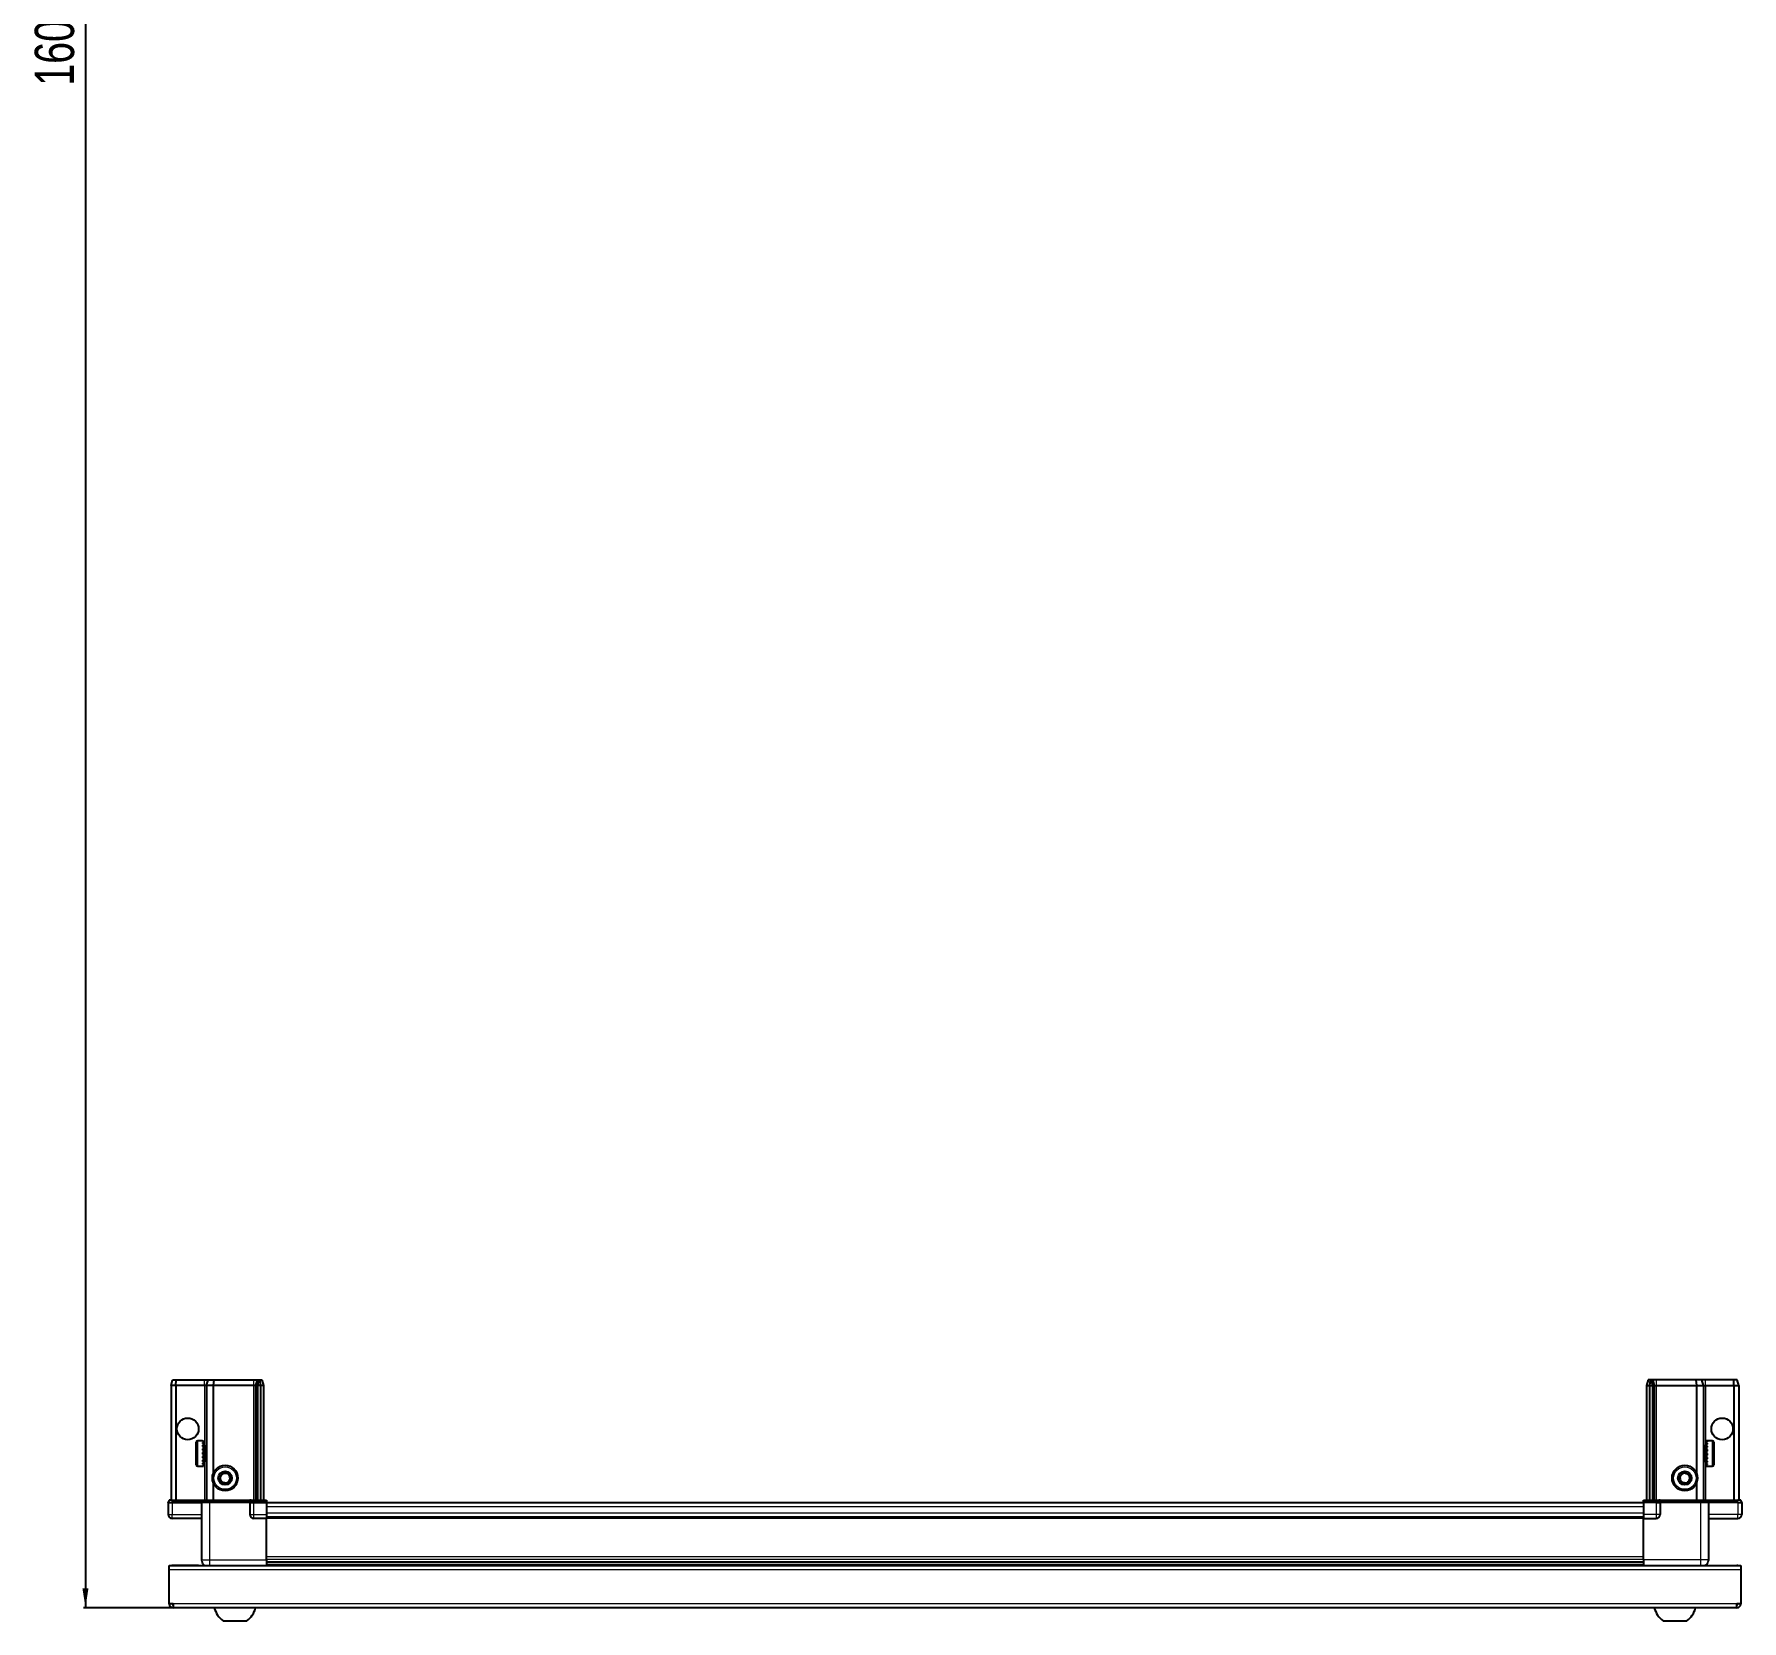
# Model space of a CAD drawing. Header units: millimetres. Extents: x 775 to 4543, y -886 to 2234.
# Drawn here: x 855 to 1723, y -886 to -79 of the extents above; entities that cross this region are included whole.
import ezdxf

# ---------------------------------------------------------------- set-up
doc = ezdxf.new("R2010")
doc.units = ezdxf.units.MM
doc.layers.add('FORMAT', color=7, linetype='Continuous')
doc.styles.add('SLDTEXTSTYLE0', font='TXT', dxfattribs={"width": 0.75})
doc.dimstyles.new('SLDDIMSTYLE0', dxfattribs={"dimtxt": 20, "dimasz": 10, "dimexe": 0, "dimexo": 0.0625, "dimgap": 5, "dimtad": 2, "dimdec": 1, "dimrnd": 1e-09, "dimzin": 12, "dimdsep": 46, "dimtxsty": 'SLDTEXTSTYLE0', "dimsah": 1, "dimcen": 0.09, "dimadec": 0, "dimazin": 3, "dimtfac": 1, "dimtofl": 0, "dimtmove": 0, "dimatfit": 3, "dimfxl": 0, "dimfrac": 2, "dimtolj": 1, "dimtzin": 12, "dimarcsym": 0})

# ---------------------------------------------------------------- blocks, each defined once
blk = doc.blocks.new('_D_10')
at = {"layer": 'FORMAT'}
for p, q in [((948.83, 728.1), (880.47, 728.1)), ((881.47, 728.1), (881.47, -878.9)), ((926.06, -878.9), (880.47, -878.9))]:
    blk.add_line(p, q, dxfattribs=at)
for points in [[(881.47, 728.1), (879.93, 718.1), (883.01, 718.1)], [(881.47, -878.9), (883.01, -868.9), (879.93, -868.9)]]:
    blk.add_solid(points, dxfattribs=at)
at = {"layer": 'FORMAT', "insert": (855.69, -104.96), "char_height": 20, "attachment_point": 1, "rotation": 90, "style": 'SLDTEXTSTYLE0'}
blk.add_mtext('1607', dxfattribs=at)

msp = doc.modelspace()

# ---------------------------------------------------------------- linework, layer by layer
at = {"color": 7, "linetype": 'Continuous', "lineweight": 25}
for p, q in [((924.97, -765.9), (925.77, -762.9)), ((925.77, -762.9), (927.63, -762.9)), ((927.47, -765.9), (927.63, -762.9)), ((927.63, -762.9), (941.97, -762.9)), ((941.97, -762.9), (943.77, -762.9)), ((942.97, -765.9), (943.77, -762.9)), ((943.77, -762.9), (946.8, -762.9)), ((946.8, -762.9), (946.47, -765.9)), ((946.8, -762.9), (966.97, -762.9)), ((966.97, -762.9), (968.77, -762.9)), ((968.77, -762.9), (967.97, -765.9)), ((968.77, -762.9), (969.51, -762.9)), ((969.51, -762.9), (968.97, -765.9)), ((969.51, -762.9), (970.02, -762.9)), ((970.02, -762.9), (971.17, -762.9)), ((970.02, -762.9), (970.47, -765.9)), ((971.17, -762.9), (971.97, -765.9)), ((1675.77, -762.9), (1674.97, -765.9)), ((1676.93, -762.9), (1675.77, -762.9)), ((1676.93, -762.9), (1676.47, -765.9)), ((1677.43, -762.9), (1676.93, -762.9)), ((1677.43, -762.9), (1677.97, -765.9)), ((1678.17, -762.9), (1677.43, -762.9)), ((1678.17, -762.9), (1678.97, -765.9)), ((1679.97, -762.9), (1678.17, -762.9)), ((1700.14, -762.9), (1679.97, -762.9)), ((1700.14, -762.9), (1700.47, -765.9)), ((1703.17, -762.9), (1700.14, -762.9)), ((1703.97, -765.9), (1703.17, -762.9)), ((1704.97, -762.9), (1703.17, -762.9)), ((1719.32, -762.9), (1704.97, -762.9)), ((1719.47, -765.9), (1719.32, -762.9)), ((1721.17, -762.9), (1719.32, -762.9)), ((1721.97, -765.9), (1721.17, -762.9)), ((927.47, -765.9), (924.97, -765.9)), ((924.97, -765.9), (924.97, -824.2)), ((927.47, -765.9), (927.47, -824.2)), ((941.97, -765.9), (927.47, -765.9)), ((942.97, -765.9), (941.97, -765.9)), ((942.97, -765.9), (942.97, -824.2)), ((946.47, -765.9), (942.97, -765.9)), ((946.47, -765.9), (946.47, -810.4)), ((966.97, -765.9), (946.47, -765.9)), ((967.97, -765.9), (966.97, -765.9)), ((967.97, -765.9), (967.97, -824.2)), ((968.97, -765.9), (967.97, -765.9)), ((968.97, -765.9), (968.97, -824.2)), ((970.47, -765.9), (968.97, -765.9)), ((971.97, -765.9), (970.47, -765.9)), ((970.47, -765.9), (970.47, -824.2)), ((971.97, -765.9), (971.97, -824.2)), ((1674.97, -765.9), (1676.47, -765.9)), ((1674.97, -765.9), (1674.97, -824.2)), ((1676.47, -765.9), (1677.97, -765.9)), ((1676.47, -765.9), (1676.47, -824.2)), ((1677.97, -765.9), (1677.97, -824.2)), ((1677.97, -765.9), (1678.97, -765.9)), ((1678.97, -765.9), (1678.97, -824.2)), ((1678.97, -765.9), (1679.97, -765.9)), ((1679.97, -765.9), (1700.47, -765.9)), ((1700.47, -765.9), (1700.47, -810.4)), ((1700.47, -765.9), (1703.97, -765.9)), ((1703.97, -765.9), (1703.97, -824.2)), ((1703.97, -765.9), (1704.97, -765.9)), ((1704.97, -765.9), (1719.47, -765.9)), ((1719.47, -765.9), (1719.47, -824.2)), ((1719.47, -765.9), (1721.97, -765.9)), ((1721.97, -765.9), (1721.97, -824.2)), ((937.77, -806.1), (937.77, -794.7)), ((940.97, -793.9), (938.57, -793.9)), ((940.97, -793.9), (940.97, -793.91)), ((940.97, -793.91), (941.47, -793.91)), ((940.97, -794.09), (941.47, -794.09)), ((940.97, -794.09), (940.97, -794.31)), ((940.97, -794.31), (941.47, -794.31)), ((940.97, -794.89), (941.47, -794.89)), ((940.97, -794.89), (940.97, -795.31)), ((940.97, -795.31), (941.47, -795.31)), ((940.97, -796.22), (941.47, -796.22)), ((940.97, -796.22), (940.97, -796.81)), ((940.97, -796.81), (941.47, -796.81)), ((940.97, -797.97), (941.47, -797.97)), ((940.97, -797.97), (940.97, -798.66)), ((941.47, -794.09), (941.47, -793.91)), ((941.47, -794.31), (941.47, -794.09)), ((941.47, -794.89), (941.47, -794.31)), ((941.47, -795.31), (941.47, -794.89)), ((941.47, -796.22), (941.47, -795.31)), ((941.57, -796), (941.47, -796)), ((941.47, -796.81), (941.47, -796.22)), ((941.47, -797.97), (941.47, -796.81)), ((941.47, -798.66), (941.47, -797.97)), ((941.57, -804.8), (941.57, -796)), ((942.45, -797.09), (941.97, -796.4)), ((941.97, -804.4), (941.97, -796.4)), ((942.94, -796.4), (942.45, -797.09)), ((942.45, -803.71), (942.45, -797.09)), ((942.97, -796.4), (942.94, -796.4)), ((942.94, -804.4), (942.94, -796.4)), ((1704, -796.4), (1703.97, -796.4)), ((1704.49, -797.09), (1704, -796.4)), ((1704, -796.4), (1704, -804.4)), ((1704.97, -796.4), (1704.49, -797.09)), ((1704.49, -797.09), (1704.49, -803.71)), ((1704.97, -796.4), (1704.97, -804.4)), ((1705.47, -796), (1705.37, -796)), ((1705.37, -796), (1705.37, -804.8)), ((1708.37, -793.9), (1705.47, -793.9)), ((1705.97, -793.9), (1705.47, -793.9)), ((1705.47, -793.9), (1705.47, -793.95)), ((1705.47, -793.95), (1705.47, -794.23)), ((1705.97, -793.95), (1705.47, -793.95)), ((1705.97, -794.23), (1705.47, -794.23)), ((1705.47, -794.23), (1705.47, -794.51)), ((1705.97, -794.51), (1705.47, -794.51)), ((1705.47, -794.51), (1705.47, -795.17)), ((1705.97, -795.17), (1705.47, -795.17)), ((1705.47, -795.17), (1705.47, -795.64)), ((1705.47, -795.64), (1705.47, -796.62)), ((1705.97, -795.64), (1705.47, -795.64)), ((1705.97, -796.62), (1705.47, -796.62)), ((1705.47, -796.62), (1705.47, -797.24)), ((1705.47, -797.24), (1705.47, -798.44)), ((1705.97, -797.24), (1705.47, -797.24)), ((1705.97, -798.44), (1705.47, -798.44)), ((1705.47, -798.44), (1705.47, -799.07)), ((1705.97, -793.95), (1705.97, -793.9)), ((1705.97, -794.51), (1705.97, -794.23)), ((1705.97, -795.64), (1705.97, -795.17)), ((1705.97, -797.24), (1705.97, -796.62)), ((1705.97, -799.15), (1705.97, -798.44)), ((1709.17, -794.7), (1709.17, -806.1)), ((938.57, -806.9), (940.97, -806.9)), ((940.97, -798.66), (941.47, -798.66)), ((940.97, -799.95), (941.47, -799.95)), ((940.97, -799.95), (940.97, -800.69)), ((940.97, -800.09), (941.47, -800.09)), ((940.97, -800.59), (941.47, -800.59)), ((940.97, -800.69), (941.47, -800.69)), ((940.97, -801.97), (941.47, -801.97)), ((940.97, -801.97), (940.97, -802.68)), ((940.97, -802.68), (941.47, -802.68)), ((940.97, -803.84), (941.47, -803.84)), ((940.97, -803.84), (940.97, -804.45)), ((940.97, -804.45), (941.47, -804.45)), ((940.97, -805.38), (941.47, -805.38)), ((940.97, -805.38), (940.97, -805.82)), ((940.97, -805.82), (941.47, -805.82)), ((940.97, -806.43), (941.47, -806.43)), ((940.97, -806.43), (940.97, -806.66)), ((940.97, -806.66), (941.47, -806.66)), ((940.97, -806.88), (941.47, -806.88)), ((940.97, -806.88), (940.97, -806.9)), ((940.97, -806.89), (941.47, -806.89)), ((941.47, -799.95), (941.47, -798.66)), ((941.47, -800.09), (941.47, -799.95)), ((941.47, -800.69), (941.47, -800.59)), ((941.47, -801.97), (941.47, -800.69)), ((941.47, -802.68), (941.47, -801.97)), ((941.47, -803.84), (941.47, -802.68)), ((941.47, -804.45), (941.47, -803.84)), ((941.47, -805.38), (941.47, -804.45)), ((941.47, -804.8), (941.57, -804.8)), ((941.47, -805.82), (941.47, -805.38)), ((941.47, -806.43), (941.47, -805.82)), ((941.47, -806.66), (941.47, -806.43)), ((941.47, -806.88), (941.47, -806.66)), ((941.47, -806.89), (941.47, -806.88)), ((941.97, -804.4), (942.45, -803.71)), ((942.45, -803.71), (942.94, -804.4)), ((942.94, -804.4), (942.97, -804.4)), ((1703.97, -804.4), (1704, -804.4)), ((1704, -804.4), (1704.49, -803.71)), ((1704.49, -803.71), (1704.97, -804.4)), ((1705.37, -804.8), (1705.47, -804.8)), ((1705.97, -799.07), (1705.47, -799.07)), ((1705.47, -799.15), (1705.47, -800.45)), ((1705.97, -799.15), (1705.47, -799.15)), ((1705.97, -800.45), (1705.47, -800.45)), ((1705.97, -800.93), (1705.47, -800.93)), ((1705.47, -800.93), (1705.47, -801.19)), ((1705.47, -801.19), (1705.47, -802.46)), ((1705.97, -801.19), (1705.47, -801.19)), ((1705.97, -802.46), (1705.47, -802.46)), ((1705.47, -802.46), (1705.47, -803.14)), ((1705.47, -803.14), (1705.47, -804.26)), ((1705.97, -803.14), (1705.47, -803.14)), ((1705.97, -804.26), (1705.47, -804.26)), ((1705.47, -804.26), (1705.47, -804.83)), ((1705.47, -804.83), (1705.47, -805.69)), ((1705.97, -804.83), (1705.47, -804.83)), ((1705.97, -805.69), (1705.47, -805.69)), ((1705.47, -805.69), (1705.47, -806.08)), ((1705.47, -806.08), (1705.47, -806.6)), ((1705.97, -806.08), (1705.47, -806.08)), ((1705.97, -806.6), (1705.47, -806.6)), ((1705.47, -806.6), (1705.47, -806.78)), ((1705.47, -806.78), (1705.47, -806.9)), ((1705.97, -806.78), (1705.47, -806.78)), ((1705.47, -806.9), (1708.37, -806.9)), ((1705.97, -801.19), (1705.97, -800.45)), ((1705.97, -803.14), (1705.97, -802.46)), ((1705.97, -804.83), (1705.97, -804.26)), ((1705.97, -806.08), (1705.97, -805.69)), ((1705.97, -806.78), (1705.97, -806.6)), ((946.47, -815.4), (946.47, -824.2)), ((1700.47, -815.4), (1700.47, -824.2)), ((923.97, -824.2), (923.47, -825.07)), ((925.47, -824.2), (923.97, -824.2)), ((925.47, -824.2), (940.27, -824.2)), ((940.27, -824.2), (940.47, -824.2)), ((940.47, -825.4), (940.47, -824.2)), ((940.47, -824.2), (944.47, -824.2)), ((944.47, -824.2), (964.77, -824.2)), ((964.77, -824.2), (964.97, -824.2)), ((964.97, -825.4), (964.97, -824.2)), ((965.65, -824.2), (964.97, -824.2)), ((965.65, -824.2), (973.47, -824.2)), ((973.47, -824.2), (973.47, -825.07)), ((1673.47, -825.07), (1673.47, -824.2)), ((1673.47, -824.2), (1681.29, -824.2)), ((1681.97, -824.2), (1681.29, -824.2)), ((1681.97, -825.4), (1681.97, -824.2)), ((1681.97, -824.2), (1682.17, -824.2)), ((1682.17, -824.2), (1702.47, -824.2)), ((1702.47, -824.2), (1706.47, -824.2)), ((1706.47, -825.4), (1706.47, -824.2)), ((1706.47, -824.2), (1706.67, -824.2)), ((1706.67, -824.2), (1721.47, -824.2)), ((1722.97, -824.2), (1721.47, -824.2)), ((1723.47, -825.07), (1722.97, -824.2)), ((1723.47, -825.07), (1722.97, -824.2)), ((923.47, -825.4), (923.47, -825.07)), ((923.47, -825.4), (925.47, -825.4)), ((923.47, -825.4), (923.47, -831.4)), ((940.27, -825.4), (925.47, -825.4)), ((925.47, -825.4), (940.27, -825.4)), ((940.47, -825.4), (940.27, -825.4)), ((944.47, -825.4), (940.47, -825.4)), ((940.47, -825.4), (940.47, -854.4)), ((964.77, -825.4), (944.47, -825.4)), ((964.97, -825.4), (964.77, -825.4)), ((964.97, -825.4), (966.97, -825.4)), ((964.97, -825.4), (964.97, -831.4)), ((973.47, -825.07), (966.97, -825.07)), ((973.47, -825.4), (966.97, -825.4)), ((966.97, -825.4), (973.47, -825.4)), ((973.47, -825.07), (973.47, -825.07)), ((973.47, -825.4), (973.47, -825.07)), ((973.47, -825.4), (973.47, -825.4)), ((973.47, -825.4), (973.47, -831.4)), ((1673.47, -825.55), (973.47, -825.55)), ((973.47, -831.4), (973.47, -833.4)), ((1673.47, -832.75), (973.47, -832.75)), ((1679.97, -825.07), (1673.47, -825.07)), ((1673.47, -825.4), (1673.47, -825.07)), ((1679.97, -825.4), (1673.47, -825.4)), ((1673.47, -825.4), (1673.47, -831.4)), ((1673.47, -831.4), (1673.47, -833.4)), ((1679.97, -825.4), (1681.97, -825.4)), ((1681.97, -825.4), (1679.97, -825.4)), ((1682.17, -825.4), (1681.97, -825.4)), ((1681.97, -825.4), (1681.97, -831.4)), ((1702.47, -825.4), (1682.17, -825.4)), ((1706.47, -825.4), (1702.47, -825.4)), ((1706.67, -825.4), (1706.47, -825.4)), ((1706.47, -825.4), (1706.47, -854.4)), ((1721.47, -825.4), (1706.67, -825.4)), ((1721.47, -825.4), (1723.47, -825.4)), ((1723.47, -825.4), (1723.47, -825.07)), ((1723.47, -825.4), (1723.47, -825.07)), ((1723.47, -825.4), (1723.47, -825.4)), ((1723.47, -825.4), (1723.47, -831.4)), ((940.47, -833.4), (925.47, -833.4)), ((973.47, -833.4), (966.97, -833.4)), ((973.47, -854.4), (973.47, -833.4)), ((1673.47, -833.4), (1679.97, -833.4)), ((1673.47, -854.4), (1673.47, -833.4)), ((1706.47, -833.4), (1721.47, -833.4)), ((923.97, -857.4), (1722.97, -857.4)), ((923.97, -859.5), (923.97, -857.4)), ((938.97, -857.3), (926.07, -857.3)), ((938.97, -857.3), (938.97, -857.4)), ((973.47, -855.42), (1673.47, -855.42)), ((973.47, -855.46), (1673.47, -855.46)), ((997.35, -857.25), (973.47, -857.25)), ((991.97, -857.4), (991.97, -857.25)), ((992.01, -857.4), (992.01, -857.25)), ((992.28, -857.4), (992.28, -857.25)), ((992.54, -857.4), (992.54, -857.25)), ((993.19, -857.4), (993.19, -857.25)), ((993.66, -857.4), (993.66, -857.25)), ((994.62, -857.4), (994.62, -857.25)), ((995.24, -857.4), (995.24, -857.25)), ((996.43, -857.4), (996.43, -857.25)), ((997.09, -857.4), (997.09, -857.25)), ((997.14, -857.4), (997.14, -857.25)), ((998.44, -857.25), (997.35, -857.25)), ((999.17, -857.25), (998.44, -857.25)), ((998.44, -857.4), (998.44, -857.25)), ((998.44, -857.25), (998.44, -857.25)), ((998.45, -857.4), (998.45, -857.25)), ((998.95, -857.4), (998.95, -857.25)), ((999.17, -857.4), (999.17, -857.25)), ((999.59, -857.25), (999.17, -857.25)), ((999.17, -857.25), (999.17, -857.25)), ((1647.35, -857.25), (999.59, -857.25)), ((1000.45, -857.4), (1000.45, -857.25)), ((1001.14, -857.4), (1001.14, -857.25)), ((1002.26, -857.4), (1002.26, -857.25)), ((1002.84, -857.4), (1002.84, -857.25)), ((1003.71, -857.4), (1003.71, -857.25)), ((1004.11, -857.4), (1004.11, -857.25)), ((1004.64, -857.4), (1004.64, -857.25)), ((1004.83, -857.4), (1004.83, -857.25)), ((1004.97, -857.4), (1004.97, -857.25)), ((1641.97, -857.4), (1641.97, -857.25)), ((1642.14, -857.4), (1642.14, -857.25)), ((1642.35, -857.4), (1642.35, -857.25)), ((1642.91, -857.4), (1642.91, -857.25)), ((1643.33, -857.4), (1643.33, -857.25)), ((1644.23, -857.4), (1644.23, -857.25)), ((1644.82, -857.4), (1644.82, -857.25)), ((1645.96, -857.4), (1645.96, -857.25)), ((1646.66, -857.4), (1646.66, -857.25)), ((1647.93, -857.25), (1647.35, -857.25)), ((1647.93, -857.4), (1647.93, -857.25)), ((1647.94, -857.25), (1647.93, -857.25)), ((1648.67, -857.25), (1647.94, -857.25)), ((1648.11, -857.4), (1648.11, -857.25)), ((1648.61, -857.4), (1648.61, -857.25)), ((1648.67, -857.4), (1648.67, -857.25)), ((1649.7, -857.25), (1648.67, -857.25)), ((1648.67, -857.25), (1648.67, -857.25)), ((1673.47, -857.25), (1649.59, -857.25)), ((1649.96, -857.4), (1649.96, -857.25)), ((1650.67, -857.4), (1650.67, -857.25)), ((1651.84, -857.4), (1651.84, -857.25)), ((1652.45, -857.4), (1652.45, -857.25)), ((1653.4, -857.4), (1653.4, -857.25)), ((1653.85, -857.4), (1653.85, -857.25)), ((1654.47, -857.4), (1654.47, -857.25)), ((1654.71, -857.4), (1654.71, -857.25)), ((1654.95, -857.4), (1654.95, -857.25)), ((1654.97, -857.4), (1654.97, -857.25)), ((1707.97, -857.3), (1720.87, -857.3)), ((1707.97, -857.3), (1707.97, -857.4)), ((1722.97, -857.4), (1722.97, -859.5)), ((923.97, -876.8), (923.97, -859.5)), ((1722.97, -859.5), (1722.97, -876.8)), ((926.07, -876.8), (923.97, -876.8)), ((926.07, -876.8), (926.07, -878.9)), ((1720.87, -878.9), (926.07, -878.9)), ((1722.97, -876.8), (1720.87, -876.8)), ((1720.87, -878.9), (1720.87, -876.8)), ((951.47, -885.5), (963.47, -885.5)), ((1683.47, -885.5), (1695.47, -885.5))]:
    msp.add_line(p, q, dxfattribs=at)
at = {"color": 8, "linetype": 'Continuous', "lineweight": 18}
for p, q in [((941.97, -765.9), (941.97, -762.9)), ((966.97, -762.9), (966.97, -765.9)), ((1679.97, -762.9), (1679.97, -765.9)), ((1704.97, -765.9), (1704.97, -762.9)), ((941.97, -765.9), (941.97, -796.4)), ((966.97, -765.9), (966.97, -824.2)), ((1679.97, -765.9), (1679.97, -824.2)), ((1704.97, -765.9), (1704.97, -796.4)), ((938.57, -806.9), (938.57, -793.9)), ((1708.37, -793.9), (1708.37, -806.9)), ((941.97, -804.4), (941.97, -824.2)), ((1704.97, -804.4), (1704.97, -824.2)), ((925.47, -825.4), (925.47, -824.2)), ((940.27, -825.4), (940.27, -824.2)), ((944.47, -825.4), (944.47, -824.2)), ((964.77, -825.4), (964.77, -824.2)), ((1682.17, -824.2), (1682.17, -825.4)), ((1702.47, -825.4), (1702.47, -824.2)), ((1706.67, -824.2), (1706.67, -825.4)), ((1721.47, -825.4), (1721.47, -824.2)), ((923.47, -831.4), (925.47, -831.4)), ((925.47, -825.4), (925.47, -831.4)), ((925.47, -831.4), (940.47, -831.4)), ((925.47, -833.4), (925.47, -831.4)), ((944.47, -825.4), (944.47, -854.4)), ((964.97, -831.4), (966.97, -831.4)), ((966.97, -825.4), (966.97, -825.07)), ((966.97, -825.4), (966.97, -831.4)), ((966.97, -831.4), (973.47, -831.4)), ((966.97, -831.4), (966.97, -833.4)), ((973.47, -825.4), (973.47, -825.07)), ((1673.47, -827.55), (973.47, -827.55)), ((1673.47, -830.75), (973.47, -830.75)), ((1679.97, -831.4), (1673.47, -831.4)), ((1679.97, -825.4), (1679.97, -825.07)), ((1679.97, -825.4), (1679.97, -831.4)), ((1679.97, -831.4), (1679.97, -833.4)), ((1681.97, -831.4), (1679.97, -831.4)), ((1702.47, -825.4), (1702.47, -854.4)), ((1721.47, -831.4), (1706.47, -831.4)), ((1721.47, -825.4), (1721.47, -831.4)), ((1723.47, -831.4), (1721.47, -831.4)), ((1721.47, -833.4), (1721.47, -831.4)), ((1673.47, -833.4), (973.47, -833.4)), ((926.07, -857.4), (926.07, -857.3)), ((944.47, -854.4), (973.47, -854.4)), ((973.47, -852.8), (1673.47, -852.8)), ((1673.47, -854.22), (973.47, -854.22)), ((973.47, -856.66), (1673.47, -856.66)), ((1702.47, -854.4), (1673.47, -854.4)), ((1720.87, -857.4), (1720.87, -857.3)), ((1722.97, -859.5), (923.97, -859.5)), ((1720.87, -876.8), (926.07, -876.8))]:
    msp.add_line(p, q, dxfattribs=at)
at = {"color": 7, "linetype": 'Continuous', "lineweight": 25, "flags": 128}
for points in [[(926.07, -857.3), (925.66, -857.34), (925.43, -857.4)], [(1721.51, -857.4), (1721.28, -857.34), (1720.87, -857.3)]]:
    msp.add_lwpolyline(points, dxfattribs=at)
at = {"color": 7, "linetype": 'Continuous', "lineweight": 25}
for centre, radius in [((933.47, -787.9), 5.5), ((1713.47, -787.9), 5.5), ((952.47, -812.9), 6.5), ((1694.47, -812.9), 6.5), ((952.47, -812.9), 3.46), ((1694.47, -812.9), 3.46)]:
    msp.add_circle(centre, radius, dxfattribs=at)
at = {"color": 8, "linetype": 'Continuous', "lineweight": 18}
for centre in [(952.47, -812.9), (1694.47, -812.9)]:
    msp.add_circle(centre, 5.7, dxfattribs=at)
at = {"color": 7, "linetype": 'Continuous', "lineweight": 25}
for centre, radius, start, end in [((938.57, -794.7), 0.8, 90, 180), ((941.97, -796), 0.4, 180, 270), ((1704.97, -796), 0.4, 270, 0), ((1708.37, -794.7), 0.8, 360, 90), ((938.57, -806.1), 0.8, 180, 270), ((941.97, -804.8), 0.4, 90, 180), ((1704.97, -804.8), 0.4, 360, 90), ((1708.37, -806.1), 0.8, 270, 0), ((952.47, -812.9), 2.5, 147.37605, 207.37605), ((952.47, -812.9), 2.5, 207.37605, 267.37605), ((952.47, -812.9), 2.5, 87.37605, 147.37605), ((952.47, -812.9), 2.5, 267.37605, 327.37605), ((952.47, -812.9), 2.5, 27.37605, 87.37605), ((952.47, -812.9), 2.5, 327.37605, 27.37605), ((1694.47, -812.9), 2.5, 134.67671, 194.67671), ((1694.47, -812.9), 2.5, 194.67671, 254.67671), ((1694.47, -812.9), 2.5, 74.67671, 134.67671), ((1694.47, -812.9), 2.5, 254.67671, 314.67671), ((1694.47, -812.9), 2.5, 14.67671, 74.67671), ((1694.47, -812.9), 2.5, 314.67671, 14.67671), ((925.47, -831.4), 2, 180, 270), ((966.97, -831.4), 2, 180, 270), ((1679.97, -831.4), 2, 270, 0), ((1721.47, -831.4), 2, 270, 0), ((926.07, -876.8), 2.1, 180, 270), ((926.07, -876.8), 0.6, 180, 270), ((958.5, -875.88), 11.91, 194.70035, 233.8734), ((956.45, -875.88), 11.91, 306.1266, 345.29965), ((1690.5, -875.88), 11.91, 194.70035, 233.8734), ((1688.45, -875.88), 11.91, 306.1266, 345.29965), ((1720.87, -876.8), 2.1, 270, 0), ((1720.87, -876.8), 0.6, 270, 0)]:
    msp.add_arc(centre, radius, start, end, dxfattribs=at)
for centre, start_param, end_param in [((966.97, -821.6), 2.418858, 3.141593), ((1679.97, -821.6), 3.141593, 3.864327)]:
    msp.add_ellipse(centre, major_axis=(0, 3.46), ratio=0.57735, start_param=start_param, end_param=end_param, dxfattribs=at)
for points, knots in [([(949.59, -812.77), (949.86, -812.33), (950.39, -811.52), (950.9, -810.71), (951.14, -810.34)], [0, 0, 0, 0, 0.5346859, 1, 1, 1, 1]), ([(950.91, -815.33), (950.86, -815.22), (950.58, -814.69), (950.12, -813.81), (949.75, -813.07), (949.59, -812.77)], [0, 0, 0, 0, 0.133125, 0.637099, 1, 1, 1, 1]), ([(953.8, -815.46), (953.28, -815.44), (952.32, -815.4), (951.36, -815.35), (950.91, -815.33)], [0, 0, 0, 0, 0.534686, 1, 1, 1, 1]), ([(951.14, -810.34), (951.66, -810.36), (952.62, -810.4), (953.58, -810.45), (954.03, -810.47)], [0, 0, 0, 0, 0.5346859, 1, 1, 1, 1]), ([(955.35, -813.03), (955.08, -813.47), (954.56, -814.28), (954.04, -815.09), (953.8, -815.46)], [0, 0, 0, 0, 0.534686, 1, 1, 1, 1]), ([(954.03, -810.47), (954.19, -810.77), (954.56, -811.51), (955.02, -812.39), (955.3, -812.92), (955.35, -813.03)], [0, 0, 0, 0, 0.362901, 0.866875, 1, 1, 1, 1]), ([(1691.69, -812.14), (1692.05, -811.77), (1692.74, -811.1), (1693.42, -810.42), (1693.74, -810.11)], [0, 0, 0, 0, 0.534686, 1, 1, 1, 1]), ([(1692.42, -814.93), (1692.33, -814.6), (1692.12, -813.8), (1691.87, -812.84), (1691.72, -812.26), (1691.69, -812.14)], [0, 0, 0, 0, 0.362901, 0.866875, 1, 1, 1, 1]), ([(1695.2, -815.69), (1694.7, -815.56), (1693.77, -815.3), (1692.85, -815.05), (1692.42, -814.93)], [0, 0, 0, 0, 0.534686, 1, 1, 1, 1]), ([(1693.74, -810.11), (1694.24, -810.24), (1695.17, -810.5), (1696.09, -810.75), (1696.52, -810.87)], [0, 0, 0, 0, 0.5346859, 1, 1, 1, 1]), ([(1697.25, -813.66), (1696.89, -814.03), (1696.2, -814.7), (1695.52, -815.38), (1695.2, -815.69)], [0, 0, 0, 0, 0.5346859, 1, 1, 1, 1]), ([(1696.52, -810.87), (1696.56, -810.99), (1696.71, -811.57), (1696.96, -812.53), (1697.17, -813.33), (1697.25, -813.66)], [0, 0, 0, 0, 0.133125, 0.637099, 1, 1, 1, 1]), ([(940.47, -854.4), (940.52, -854.84), (940.59, -855.52), (941.02, -856.33), (941.48, -856.89), (941.88, -857.25), (942.15, -857.38), (942.19, -857.4)], [0, 0, 0, 0, 0.363018, 0.558438, 0.758004, 0.95757, 1, 1, 1, 1]), ([(973.47, -854.4), (973.47, -854.8), (973.47, -855.59), (973.47, -856.6), (973.47, -857.23), (973.47, -857.39), (973.47, -857.4)], [0, 0, 0, 0, 0.32552, 0.65104, 0.97656, 1, 1, 1, 1]), ([(1673.47, -854.4), (1673.47, -854.8), (1673.47, -855.59), (1673.47, -856.6), (1673.47, -857.23), (1673.47, -857.39), (1673.47, -857.4)], [0, 0, 0, 0, 0.3255201, 0.6510403, 0.9765604, 1, 1, 1, 1]), ([(1706.47, -854.4), (1706.42, -854.84), (1706.35, -855.52), (1705.92, -856.33), (1705.46, -856.89), (1705.06, -857.25), (1704.8, -857.38), (1704.75, -857.4)], [0, 0, 0, 0, 0.363018, 0.558438, 0.758004, 0.95757, 1, 1, 1, 1])]:
    msp.add_open_spline(points, degree=3, knots=knots, dxfattribs=at)
at = {"color": 8, "linetype": 'Continuous', "lineweight": 18}
for points in [[(940.47, -854.4), (940.53, -854.4), (940.65, -854.4), (941.58, -854.4), (942.9, -854.4), (943.95, -854.4), (944.47, -854.4)], [(1706.47, -854.4), (1706.41, -854.4), (1706.29, -854.4), (1705.37, -854.4), (1704.04, -854.4), (1702.99, -854.4), (1702.47, -854.4)]]:
    msp.add_open_spline(points, degree=3, dxfattribs=at)
for points in [[(944.47, -854.4), (944.47, -854.84), (944.47, -855.52), (944.47, -856.33), (944.47, -856.89), (944.47, -857.25), (944.47, -857.38), (944.47, -857.4)], [(1702.47, -854.4), (1702.47, -854.84), (1702.47, -855.52), (1702.47, -856.33), (1702.47, -856.89), (1702.47, -857.25), (1702.47, -857.38), (1702.47, -857.4)]]:
    msp.add_open_spline(points, degree=3, knots=[0, 0, 0, 0, 0.363018, 0.558438, 0.758004, 0.95757, 1, 1, 1, 1], dxfattribs=at)

# ---------------------------------------------------------------- dimensions: what is measured, and where the dimension line sits
at = {"layer": 'FORMAT'}
dim = msp.add_linear_dim(base=(881.47, -878.9), p1=(948.84, 728.1), p2=(926.07, -878.9), angle=90, dimstyle='SLDDIMSTYLE0', dxfattribs=at)
dim.commit()
dim.dimension.update_dxf_attribs({"geometry": '_D_10', "text_midpoint": (881.47, -75.4), "dimtype": 160})

doc.saveas('drawing.dxf')
